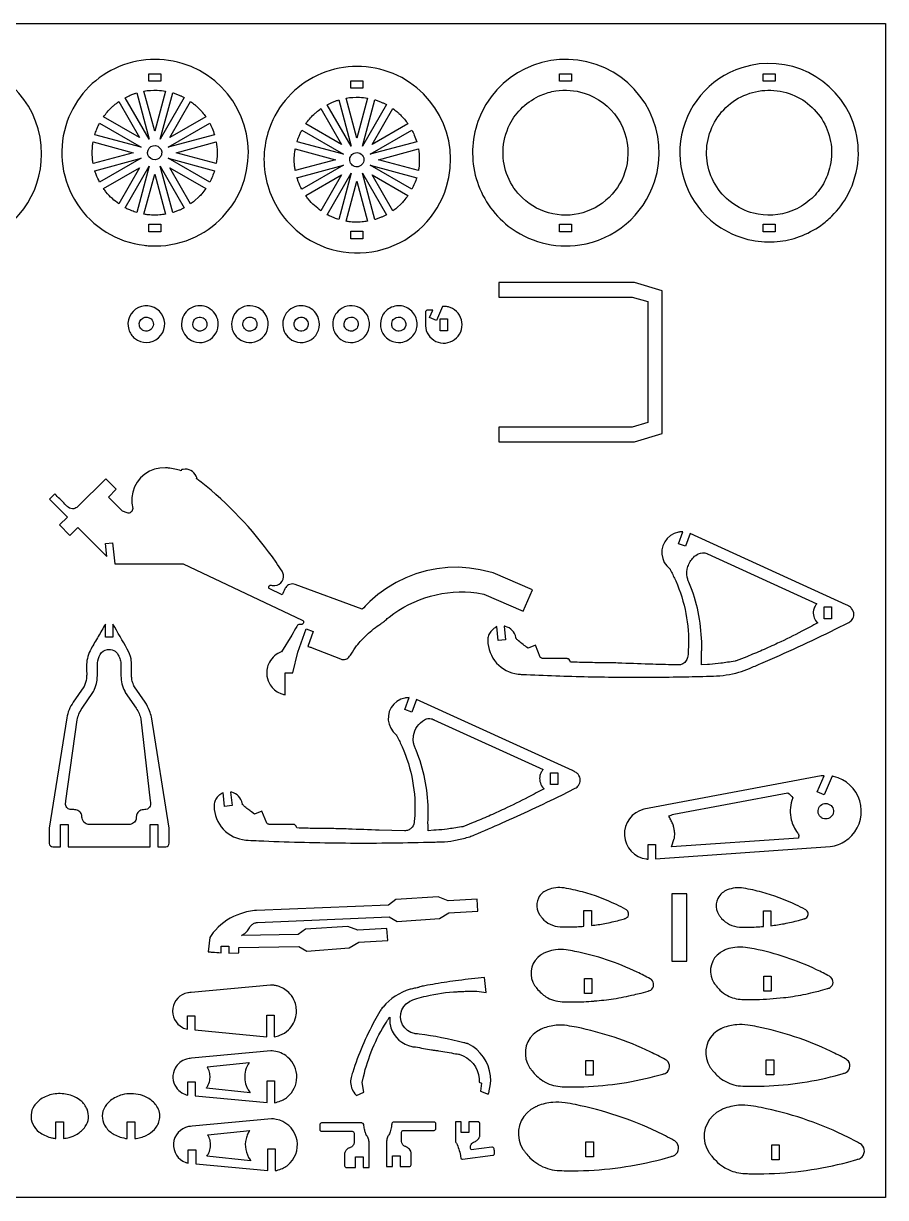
# Model space of a CAD drawing. Extents: x -398 to 473, y -287 to 185.
# Drawn here: x 126.3 to 472.6, y -286.6 to 185 of the extents above; entities that cross this region are included whole.
import ezdxf

# ---------------------------------------------------------------- set-up
doc = ezdxf.new("R2010")
doc.units = 0
doc.header["$MEASUREMENT"] = 0
doc.layers.get('0').update_dxf_attribs({"linetype": 'CONTINUOUS'})
doc.layers.add('SECTIONCUTEDGES', color=18, linetype='CONTINUOUS')

msp = doc.modelspace()

# ---------------------------------------------------------------- linework, layer by layer
msp.add_lwpolyline([(472.58, -286.65), (-397.51, -286.65), (-397.51, 184.99), (472.58, 184.99)], close=True)
at = {"layer": 'SECTIONCUTEDGES'}
for points in [[(65.69, 110.63, 0.325322), (107.61, 96.88, 0.325497), (133.57, 132.53, 0.371858), (101.57, 169.61, 0.371962), (60.22, 143.37, 0.115164), (59.13, 126.35, 0.115322)], [(179.31, 95.62, 0.112364), (195.43, 99.33, 0.210055), (215.02, 122.25, 0.414116), (189.98, 168.97, 0.414311), (143.27, 143.93, 0.221929), (147.81, 112.52, 0.222236), (174.79, 95.87, 0.015157), (176.97, 95.69, 0.014233)], [(321.02, 103.63, 0.206957), (349.76, 96.03, 0.283205), (379.78, 121.4, 0.410681), (356.29, 168.55, 0.410721), (308.86, 145.63, 0.157062), (308.18, 122.69, 0.156826)], [(235.88, 101.93, 0.254136), (270.82, 94.28, 0.254134), (296.26, 119.44, 0.414116), (271.21, 166.16, 0.414311), (224.5, 141.12, 0.14489), (224.39, 119.85, 0.144775)], [(406.39, 102.93, 0.096009), (418.91, 97.91, 0.068853), (429.1, 97.38, 0.067711), (438.09, 99.39, 0.064759), (446.62, 103.88, 0.042288), (451.06, 107.61, 0.076087), (457.56, 116.42, 0.210202), (459.57, 145.19, 0.404304), (414.82, 167.22, 0.290152), (390.26, 137.77, 0.289788)], [(176.75, 138.47), (167.1, 155.18, -0.012176), (169.21, 156.19, -0.019565), (170.56, 156.73, -0.009363), (171.16, 156.93, 0.003121), (171.76, 157.12)], [(178.99, 141.73), (174.68, 157.81, -0.057699), (180.05, 158.14, -0.024823), (183.29, 157.81)], [(181.22, 138.47), (186.22, 157.14, 0.006199), (186.33, 157.11, -0.0186), (186.44, 157.08), (188.77, 156.23, -0.018388), (189.83, 155.73, 0.006129), (190.88, 155.21)], [(326.69, 114.91, -0.211285), (318.94, 133.64, -0.111358), (321.66, 144.51, -0.08886), (326.81, 151.37, -0.085912), (334.24, 156.21, -0.063127), (340.1, 157.89, -0.114379), (351.48, 157.05, -0.173245), (364.95, 146.93, -0.172762), (368.98, 130.52, -0.286521), (352.72, 109.53, -0.286207)], [(442.23, 114.1, -0.083314), (434.96, 109.73, -0.158081), (419.54, 108.77, -0.418063), (401.57, 139.64, -0.417665), (432.68, 157.23, -0.195857), (447.58, 145.58, -0.195502), (450.12, 126.81, -0.076037), (447.13, 119.81, -0.077055)], [(158.46, 147.52, -0.014778), (159.93, 149.4, -0.028539), (161.65, 151.24, -0.018438), (162.72, 152.18, -0.011345), (164.54, 153.61), (172.87, 139.2)], [(185.1, 139.2), (193.42, 153.61, 0.006303), (194.21, 153.05, -0.01891), (194.98, 152.46, -0.017187), (195.9, 151.65, -0.012321), (197.11, 150.44, -0.018926), (198.11, 149.32, -0.012469), (199.52, 147.52)], [(257.99, 135.66), (248.33, 152.37, -0.012176), (250.44, 153.37, -0.019565), (251.79, 153.91, -0.009363), (252.39, 154.11, 0.003121), (252.99, 154.31)], [(260.22, 138.92), (255.91, 154.99, -0.057699), (261.29, 155.33, -0.024823), (264.52, 155)], [(262.45, 135.66), (267.45, 154.32, 0.006199), (267.56, 154.29, -0.0186), (267.68, 154.26), (270, 153.41, -0.018388), (271.06, 152.92, 0.006129), (272.11, 152.39)], [(239.69, 144.71, -0.014778), (241.16, 146.59, -0.028539), (242.88, 148.42, -0.018438), (243.95, 149.37, -0.011345), (245.78, 150.8), (254.1, 136.38)], [(266.33, 136.38), (274.66, 150.8, 0.006303), (275.44, 150.23, -0.01891), (276.21, 149.65, -0.017187), (277.13, 148.84, -0.012321), (278.34, 147.63, -0.018926), (279.34, 146.51, -0.012469), (280.75, 144.71)], [(154.95, 140.31, -0.012918), (155.62, 142.24, -0.018758), (156.17, 143.54, -0.010898), (156.52, 144.26, 0.003632), (156.88, 144.97), (173.6, 135.31)], [(184.37, 135.31), (201.09, 144.97, -0.026072), (202.06, 142.95, -0.02074), (203.02, 140.31)], [(236.18, 137.49, -0.012918), (236.85, 139.43, -0.018758), (237.4, 140.73, -0.010898), (237.75, 141.44, 0.003632), (238.11, 142.15), (254.83, 132.5)], [(265.6, 132.5), (282.32, 142.15, -0.026072), (283.29, 140.14, -0.020703), (284.26, 137.5)], [(154.26, 128.77, 0.006429), (154.11, 129.66, -0.01929), (153.99, 130.54), (153.86, 133.08), (153.99, 135.62, -0.018896), (154.11, 136.5, 0.006298), (154.26, 137.39), (170.34, 133.08)], [(187.64, 133.08), (203.71, 137.39, -0.035509), (204.07, 133.44, -0.037792), (203.86, 129.72, -0.007975), (203.79, 129.24, 0.002658), (203.72, 128.77)], [(180.08, 130.44, -0.781821), (176.79, 134.89, -0.781093), (181.78, 132.51, -0.122906), (181.19, 131.27, -0.122447)], [(235.49, 125.96, 0.006429), (235.34, 126.84, -0.01929), (235.22, 127.73), (235.09, 130.27), (235.22, 132.8, -0.018896), (235.34, 133.69, 0.006298), (235.49, 134.57), (251.57, 130.27)], [(261.29, 127.62, -0.385134), (257.7, 128.92, -0.384041), (258.62, 132.64, -0.445044), (262.73, 131.61, -0.443903)], [(268.87, 130.27), (284.94, 134.58, -0.035509), (285.3, 130.62, -0.037792), (285.09, 126.9, -0.007975), (285.02, 126.43, 0.002658), (284.95, 125.96)], [(156.88, 121.2, -0.020623), (155.44, 124.38, -0.019978), (154.99, 125.62, -0.019766), (154.96, 125.74, 0.006588), (154.93, 125.85), (173.6, 130.85)], [(167.1, 110.97), (176.75, 127.69), (171.76, 109.05, -0.012234), (169.88, 109.7, -0.017991), (168.64, 110.21, -0.010478), (167.87, 110.59, 0.003492)], [(186.22, 109.03), (181.22, 127.69), (190.88, 110.96, 0.006248), (189.83, 110.43, -0.018746), (188.77, 109.94), (186.44, 109.09, -0.018599), (186.33, 109.06, 0.006199)], [(184.37, 130.85), (203.02, 125.86, -0.023422), (202.18, 123.51, -0.022807), (201.1, 121.2)], [(238.11, 118.38, -0.020623), (236.67, 121.57, -0.019978), (236.22, 122.81, -0.019766), (236.19, 122.92, 0.006588), (236.16, 123.04), (254.83, 128.04)], [(265.61, 128.04), (284.25, 123.04, -0.023422), (283.41, 120.7, -0.022807), (282.33, 118.38)], [(158.45, 118.64), (172.87, 126.97), (164.55, 112.55, -0.024397), (161.99, 114.62, -0.042082), (159.43, 117.34, -0.010889), (158.93, 117.99, 0.00363)], [(174.68, 108.35), (178.99, 124.43), (183.29, 108.36, -0.013089), (181.1, 108.09, -0.036535), (177.74, 108.01, -0.015577), (176.38, 108.12, -0.012352)], [(193.43, 112.55), (185.1, 126.97), (199.52, 118.64, -0.014529), (197.89, 116.57, -0.022653), (196.75, 115.32), (194.98, 113.7, -0.018394), (194.21, 113.12, 0.006131)], [(245.78, 109.74, -0.024397), (243.23, 111.81, -0.042082), (240.66, 114.53, -0.010889), (240.17, 115.18, 0.00363), (239.69, 115.83), (254.1, 124.15)], [(248.33, 108.16), (257.99, 124.88), (252.99, 106.23, -0.012234), (251.12, 106.88, -0.017991), (249.87, 107.4, -0.010478), (249.1, 107.77, 0.003492)], [(267.45, 106.22), (262.45, 124.88), (272.11, 108.15, 0.006248), (271.06, 107.62, -0.018746), (270, 107.12), (267.68, 106.27, -0.018599), (267.56, 106.24, 0.006199)], [(274.66, 109.74), (266.33, 124.15), (280.75, 115.83, -0.014529), (279.12, 113.75, -0.022653), (277.98, 112.5), (276.21, 110.89, -0.018394), (275.44, 110.3, 0.006131)], [(255.91, 105.54), (260.22, 121.62), (264.53, 105.54, -0.013089), (262.33, 105.27, -0.036535), (258.97, 105.19, -0.015577), (257.61, 105.3, -0.012352)], [(170.93, 58.51, 0.865068), (181.76, 68.32, 0.86425), (168.58, 62.01, 0.072818), (169.5, 60.09, 0.072347)], [(192.74, 58.29, 0.318391), (201.26, 58.07, 0.317954), (204.3, 66.05, 0.517503), (193.04, 70.34, 0.517001)], [(212.55, 58.51, 0.74091), (224.33, 66.32, 0.740811), (210.19, 66.4, 0.14889), (210.17, 62.1, 0.148825)], [(233.12, 58.51, 0.331799), (241.93, 58.08, 0.331521), (244.86, 66.4, 0.502041), (233.7, 70.34, 0.501728)], [(253.77, 58.08, 0.63423), (265.26, 64.91, 0.633992), (252.68, 69.43, 0.223996), (250.55, 63.5, 0.223818)], [(272.62, 58.29, 0.166963), (277, 56.82, 0.218695), (282.73, 59.51, 0.177291), (284.42, 64.12, 0.171132), (282.73, 68.9, 0.189397), (278.18, 71.5, 0.183559), (272.91, 70.33, 0.164151), (270.1, 66.74, 0.158029), (269.98, 62.01, 0.081931), (270.95, 60.02, 0.075339)], [(294.61, 71.33), (292.15, 65.72), (289.41, 66.92), (290.7, 69.88), (288.53, 69.89, 0.146455), (288.13, 69.68, 0.196282), (287.73, 68.78), (287.74, 63.59, 0.597776), (299.5, 58.02, 0.597766), (297.65, 70.9, 0.052723), (296.28, 71.25, 0.044487)], [(174.78, 61.5, -0.127868), (173.49, 62.34, -0.137935), (172.85, 63.63, -0.320239), (174.25, 66.67, -0.324958), (177.54, 66.31, -0.217691), (178.47, 64.12, -0.220677), (177.43, 62.01, -0.140127), (175.92, 61.38, -0.112138)], [(196.44, 61.46, -0.15519), (194.92, 62.49, -0.312546), (194.72, 65.67, -0.392669), (198.42, 66.73, -0.389755), (199.77, 63.1, -0.204093), (198.26, 61.61, -0.136251), (196.58, 61.43, -0.015884), (196.51, 61.44, -0.015468)], [(215.44, 62.01, -0.389326), (214.95, 65.86, -0.393682), (218.71, 66.64, -0.425563), (219.6, 62.67, -0.30245), (216.67, 61.43, -0.064927), (216.02, 61.64, -0.063676)], [(235.15, 63.23, -0.275396), (235.64, 66.03, -0.267762), (238.39, 66.99, -0.183622), (240.03, 65.98, -0.175376), (240.65, 64.06, -0.249087), (239.34, 61.81, -0.472136)], [(256.93, 61.54, -0.160814), (255.55, 62.63, -0.156528), (255.07, 64.36, -0.261047), (256.47, 66.65, -0.251161), (259.25, 66.7, -0.13635), (260.3, 65.74, -0.240204), (260.52, 63.1, -0.195756), (259.05, 61.6, -0.192418)], [(276.06, 61.54, -0.355945), (274.22, 64.63, -0.188687), (275.23, 66.4, -0.315158), (278.5, 66.62, -0.316961), (279.82, 63.63, -0.219082), (278.42, 61.73, -0.217765)], [(140.77, -16.46), (144.97, -20.66), (148.12, -17.52), (159.75, -29.16), (159.22, -23.93), (162.1, -23.64), (162.97, -32.09), (190.39, -32.09), (238.24, -54.68, -0.168887), (238.71, -55.18, -0.362921), (238.4, -56.27, -0.089504), (238.12, -56.4, -0.079719), (237.78, -56.42, 0.015746), (237.34, -56.41, 0.104795), (236.84, -56.5, 0.167951), (236.08, -57.19, -0.009744), (234.07, -60.72), (229.93, -67.4, -0.104608), (229.8, -67.47, 0.035992), (229.25, -67.68, 0.188726), (224.71, -72.34, 0.136053), (224.08, -77.23, 0.111308), (225.4, -80.71, 0.142971), (229.39, -84.08, 0.032757), (230.09, -84.34, 0.017693), (231.44, -84.69), (231.44, -75.85), (234.44, -75.85), (236.46, -67.61), (239.8, -58.21), (242.62, -59.21), (240.49, -65.23, -0.0051), (241.7, -65.61, -0.011435), (242.23, -65.79), (253.7, -70.31, 0.161502), (255.74, -70.38, 0.169689), (257.32, -69.24, 0.018768), (257.87, -68.39, -0.030198), (260.12, -65.06, -0.042786), (264.24, -60.56, -0.036783), (269.8, -56.15, -0.013895), (270.39, -55.77, 0.025116), (270.97, -55.38, 0.025774), (271.75, -54.73, -0.018155), (273.17, -53.51, -0.204103), (308.37, -43.78), (311.22, -44.25), (327, -51.15), (330.75, -42.58), (314.97, -35.68), (309.71, -34.44), (305.41, -33.77), (301.07, -33.48), (296.71, -33.57), (292.38, -34.03), (288.11, -34.87), (283.93, -36.08), (279.87, -37.64), (275.95, -39.55), (272.22, -41.79), (268.7, -44.35), (265.41, -47.2, 0.013028), (264.79, -47.82, -0.002171), (262.38, -50.33), (235.43, -40.35, 0.161142), (233.28, -40.35, 0.167596), (231.63, -41.61, 0.03262), (231.3, -42.18, -0.002417), (230.14, -44.52), (225.01, -41.95, -0.162704), (224.81, -41.61, -0.252017), (225.02, -40.86, -0.283369), (225.8, -40.66, 0.098494), (227.29, -40.81, 0.501374), (230.47, -35.63, 0.048434), (230.15, -35.02, 0.007698), (227.78, -31.47, 0.069513), (199.62, -0.86, 0.005338), (197.09, 1.18, 0.010401), (195.76, 2.19, -0.035073), (195.88, 2.41, 0.136057), (195.92, 2.54, 0.100505), (195.91, 2.63, 0.016455), (195.69, 3.14, 0.341491), (190.43, 5.87, 0.016455), (189.88, 5.75, 0.112005), (189.81, 5.72, 0.134653), (189.76, 5.64, -0.022312), (189.62, 5.3, 0.028235), (187.07, 6, 0.028606), (184.49, 6.39, 0.006314), (183.69, 6.46, 0.013802), (183.32, 6.47), (181.11, 6.38), (178.95, 5.92), (176.9, 5.1), (175.01, 3.94), (173.35, 2.48), (171.96, 0.75), (170.89, -1.18), (170.15, -3.26), (169.78, -5.45), (169.79, -7.66), (170.17, -9.84, -0.120312), (170, -10.67, -0.115005), (169.45, -11.36, -0.125142), (168.73, -11.68, -0.119875), (167.91, -11.63), (166, -10.88), (160.41, -5.25), (163.58, -2.09), (159.38, 2.12), (148.13, -9.11, -0.145804), (146.52, -9.92, -0.210214), (144.27, -9.36, -0.016381), (144.18, -9.28, -0.008191), (143.99, -9.11, -0.009829), (142.95, -8.1, 0.001638), (138.85, -3.97), (136.73, -6.09), (143.93, -13.3)], [(394.04, -19.89), (392.23, -24.99), (389.4, -23.99), (391.1, -19.21, -0.009124), (389.98, -19.29, 0.035207), (389.38, -19.36), (387.73, -19.87), (386.22, -20.71), (384.92, -21.85), (383.89, -23.23), (383.16, -24.79), (382.77, -26.47), (382.73, -28.2), (383.06, -29.89), (383.72, -31.48), (384.71, -32.9), (385.96, -34.08, -0.066761), (386.11, -34.35, 0.023228), (386.33, -34.87, 0.00512), (387.33, -36.88, -0.014428), (388.29, -38.9, -0.05613), (392.4, -52.1, -0.057387), (393.41, -65.59, -0.014084), (393.16, -69.21, -0.122169), (392.55, -70.97, -0.258679), (389.26, -72.69, -0.000991), (379.1, -72.43, -0.003047), (366.7, -72, 0.006155), (360.02, -71.82, 0.003714), (356.61, -71.79, -0.004918), (353.19, -71.76, -0.002398), (349.63, -71.67, 0.000799), (346.07, -71.57, 0.028598), (345.78, -70.9, 0.161536), (345.16, -70.29, 0.057098), (344.87, -70.19, 0.047308), (344.5, -70.14), (334.94, -70.13, -0.081624), (334.47, -70, -0.074835), (334.03, -69.7, -0.020482), (333.94, -69.62, -0.045194), (333.91, -69.58), (331.91, -64.76), (329.03, -65.96), (328.39, -65.53, -0.015251), (326.53, -64.15, -0.015251), (324.76, -62.67, 0.009145), (324.29, -62.27, -0.096768), (324.19, -62.15, -0.120073), (324.15, -61.97, 0.047499), (324.11, -61.64, 0.141524), (322.62, -58.82, 0.141524), (319.86, -57.23, 0.016567), (319.64, -57.18, -0.005522), (319.41, -57.14), (319.97, -62.59), (316.98, -62.9), (316.41, -57.3, 0.004185), (315.1, -58.19, 0.073254), (313.99, -59.23, 0.086359), (313.07, -60.91, 0.085895), (312.77, -62.82, 0.181323), (316.34, -71.92, 0.182665), (324.96, -76.37, 0.017132), (326.62, -76.51, 0.002988), (340.13, -77.06, 0.006952), (366.14, -77.61, 0.006952), (392.15, -77.44, 0.001959), (403.44, -77.17, 0.061284), (413.67, -75.61, 0.032703), (417.9, -74.12, 0.000916), (422.44, -72.17, 0.00617), (437.48, -65.45, 0.006143), (452.42, -58.34), (457.86, -55.63, 0.107121), (459.17, -54.46, 0.158648), (459.85, -52.35, 0.179758), (458.98, -50.01, 0.084569), (457.86, -49.08, 0.011402), (457.49, -48.88, 0.006019), (456.8, -48.53)], [(398.7, -72.65, 0.001819), (398.7, -70.28, -0.005457), (398.7, -67.91, -0.005557), (398.74, -66.45, 0.010785), (398.76, -64.99, 0.044291), (397.61, -52.86, 0.045327), (394.39, -41.4, 0.011839), (393.36, -38.88, -0.056794), (392.93, -37.48, -0.12358), (393.19, -33.21, -0.12042), (395.47, -29.47, -0.074062), (397.37, -28.06, -0.231079), (400.79, -27.94, -0.017826), (400.93, -28.01, 0.011527), (401.08, -28.09), (444.93, -48.09, 0.033575), (444.27, -49.04, 0.089461), (443.62, -50.72, 0.115413), (443.72, -53.19, 0.115536), (444.91, -55.36, 0.020408), (445.12, -55.58, -0.006802), (445.33, -55.78, -0.003887), (438.96, -59.18, -0.01123), (429.25, -63.98, -0.006478), (423.08, -66.77, -0.006479), (416.84, -69.39), (412.64, -71.05, -0.027258), (412.14, -71.16, -0.004531), (409.09, -71.65, -0.00906), (406.44, -72, -0.005336), (401.93, -72.47, -0.019134), (401.47, -72.49, -0.021054), (401.04, -72.48)], [(141.21, -145.81), (141.21, -136.84), (144.21, -136.84), (144.21, -145.81), (177.21, -145.81), (177.21, -136.84), (180.21, -136.84), (180.21, -145.81), (183.46, -145.8, 0.185813), (184.38, -145.34, 0.172664), (184.8, -144.31), (184.8, -138.3), (177.65, -93.56, 0.048631), (176.96, -91.16, 0.053476), (175.11, -87.66), (170.86, -81.46, -0.042369), (170.47, -80.68, -0.05136), (169.88, -78.66, -0.022282), (169.78, -77.9, -0.018567), (169.73, -76.97, -0.006146), (169.72, -72.89, 0.052443), (169.48, -70.29, 0.080341), (167.99, -66.34, 0.0006), (162.21, -56.28), (162.21, -61.52), (159.21, -61.52), (159.21, -56.28, -0.001265), (156.32, -61.25, 0.003794), (153.45, -66.23, 0.058244), (152.14, -69.35, 0.063092), (151.65, -72.45, 0.016618), (151.67, -76.12, -0.039019), (151.59, -78.1, -0.08946), (150.6, -81.32, -0.007435), (150.55, -81.41, -0.011972), (150.52, -81.46), (146.27, -87.66, 0.048899), (144.58, -90.78, 0.053441), (143.66, -93.88), (136.61, -138.32), (136.62, -144.47, 0.185957), (137.08, -145.39, 0.172664), (138.1, -145.81, 0.016956), (139.19, -145.83, -0.004396)], [(143.65, -129.94, -0.187835), (143.17, -128.4, -0.028282), (143.24, -127.85, 0.010555), (143.33, -127.31), (147.87, -94.75, -0.055767), (148.55, -92.46, -0.048899), (149.84, -90.07), (154.19, -83.73, 0.039283), (154.85, -82.45, 0.054551), (155.74, -79.42, 0.021912), (155.89, -78.32, 0.018988), (155.96, -77.04, 0.00723), (155.96, -72.91, -0.03342), (156.01, -71.88, -0.101204), (157.14, -68.48, -0.223836), (160.01, -66.49, -0.159962), (162.52, -66.87, -0.155534), (164.39, -68.71, -0.055982), (165.14, -70.62, -0.058348), (165.43, -72.57, -0.012826), (165.44, -74.81, 0.009225), (165.43, -77.04, 0.056267), (165.85, -80.33, 0.058965), (166.96, -83.29, 0.007426), (167.1, -83.56, 0.011972), (167.2, -83.72), (171.54, -90.07, -0.04427), (172.7, -92.16, -0.04711), (173.41, -94.3, -0.004249), (173.43, -94.39, -0.011983), (173.43, -94.42), (177.21, -127.31, -0.002653), (177.34, -128.4, -0.124044), (177.22, -129.37, -0.265958), (175.49, -130.76, -0.032026), (174.45, -130.86, 0.095423), (173.43, -131.08, 0.129798), (172.23, -132.03, 0.129739), (171.65, -133.45, 0.026744), (171.6, -134.03, -0.059933), (171.52, -134.61, -0.165101), (170.48, -136.17, -0.156708), (168.63, -136.83), (152.79, -136.83, -0.145829), (151.04, -136.25, -0.209993), (149.82, -134.22, -0.017729), (149.75, -133.47, 0.079747), (149.58, -132.72, 0.142824), (148.55, -131.4, 0.142126), (146.96, -130.84, 0.022063), (146, -130.82, -0.046173), (145.05, -130.76, -0.187835)], [(284.13, -86.52), (282.32, -91.62), (279.49, -90.62), (281.19, -85.84, -0.009124), (280.07, -85.92, 0.035207), (279.47, -85.99), (277.82, -86.5), (276.32, -87.34), (275.02, -88.48), (273.98, -89.86), (273.25, -91.42), (272.86, -93.1), (272.83, -94.83), (273.15, -96.52), (273.82, -98.11), (274.8, -99.53), (276.06, -100.71, -0.066761), (276.2, -100.98, 0.023228), (276.42, -101.5, 0.00512), (277.42, -103.51, -0.014428), (278.38, -105.53, -0.058639), (282.6, -119.32, -0.059897), (283.44, -133.41, -0.014451), (283.21, -136, -0.181237), (282.02, -138.32, -0.094922), (280.85, -139.03, -0.087412), (279.39, -139.31), (269.19, -139.06, -0.003047), (256.79, -138.63, 0.006155), (250.12, -138.45, 0.003714), (246.7, -138.42, -0.004918), (243.29, -138.39, -0.002398), (239.72, -138.3, 0.000799), (236.16, -138.19, 0.028598), (235.87, -137.53, 0.161536), (235.25, -136.92, 0.057098), (234.96, -136.82, 0.047308), (234.59, -136.77), (225.03, -136.76, -0.088454), (224.58, -136.64, -0.074835), (224.12, -136.33, -0.020482), (224.04, -136.25, -0.045194), (224, -136.21), (222, -131.39), (219.13, -132.59), (217.85, -131.71, -0.015251), (216.47, -130.67, -0.012477), (214.85, -129.3, 0.009145), (214.38, -128.89, -0.096768), (214.28, -128.77, -0.120073), (214.24, -128.6, 0.047499), (214.2, -128.27, 0.141524), (212.71, -125.45, 0.141524), (209.95, -123.86, 0.016567), (209.73, -123.81, -0.005522), (209.51, -123.77), (210.06, -129.22), (207.08, -129.53), (206.51, -123.93, 0.004185), (205.19, -124.82, 0.073254), (204.08, -125.86, 0.086359), (203.16, -127.54, 0.085895), (202.86, -129.45, 0.185891), (206.57, -138.66, 0.184789), (215.55, -143.06, 0.011293), (216.59, -143.13, -0.000025), (220.77, -143.31, 0.008699), (253.54, -144.2, 0.008533), (286.97, -143.96, 0.002513), (289.34, -143.89, -0.003747), (291.7, -143.83, 0.001648), (294.16, -143.77, 0.012595), (295.46, -143.71, 0.03009), (300.45, -143.02, 0.028719), (305.56, -141.69, 0.022705), (307.46, -140.99, 0.003791), (318.58, -136.15, 0.004936), (330.57, -130.69, 0.004909), (342.51, -124.97), (347.95, -122.26, 0.107121), (349.26, -121.09, 0.158648), (349.95, -118.98, 0.179758), (349.07, -116.64, 0.084569), (347.95, -115.71, 0.011402), (347.59, -115.51, 0.006019), (346.89, -115.16)], [(288.8, -139.28, 0.001819), (288.79, -136.91, -0.005457), (288.8, -134.54, -0.002886), (288.84, -132.53, 0.011204), (288.84, -130.52, 0.045332), (287.53, -118.54, 0.045335), (284.08, -107, 0.013972), (283.51, -105.69, -0.030249), (283.22, -104.97, -0.04675), (282.94, -103.71, -0.071998), (282.98, -101.07, -0.113056), (284.46, -97.4, -0.112492), (287.41, -94.72, -0.11859), (289.1, -94.23, -0.115868), (290.88, -94.57, -0.017826), (291.03, -94.64, 0.011527), (291.17, -94.72), (335.03, -114.72, 0.03732), (334.29, -115.78, 0.102803), (333.66, -117.64, 0.112003), (333.92, -120.1, 0.112091), (335.2, -122.21, 0.01533), (335.31, -122.31, -0.00511), (335.42, -122.41, -0.003887), (329.05, -125.81, -0.01123), (319.34, -130.61, -0.006478), (313.17, -133.4, -0.006479), (306.93, -136.02), (302.74, -137.68, -0.027258), (302.23, -137.79, -0.004531), (299.18, -138.28, -0.00906), (296.54, -138.63, -0.005336), (292.03, -139.1, -0.019134), (291.56, -139.12, -0.021054), (291.14, -139.11)], [(377.2, -150.71), (377.2, -144.79), (380.2, -144.79), (380.2, -150.53), (450.4, -145.64, 0.064499), (453.67, -144.84, 0.11269), (459, -141.25, 0.26871), (462.24, -127.28, 0.268886), (451.74, -117.52, 0.009244), (451.46, -117.47, -0.003081), (451.18, -117.41), (447.93, -124.84), (445.18, -123.64), (448, -117.19, 0.007419), (447.15, -117.24, 0.015637), (446.75, -117.29), (375.51, -130.69, 0.364198), (367.67, -141.15, 0.365133), (376.61, -150.65, 0.008463), (376.91, -150.68, -0.002821)], [(386.59, -145.81), (387.74, -142.48, 0.033242), (387.83, -141.96, 0.018338), (387.91, -141, 0.037378), (387.88, -140.22, 0.017912), (387.65, -138.6, 0.022888), (387.36, -137.33, 0.034926), (387.08, -136.53, 0.01324), (386.32, -134.91, -0.004413), (385.53, -133.29, 0.006445), (386.52, -132.99, -0.019338), (387.51, -132.71), (433.39, -124.07), (433.93, -124.52, -0.018379), (434.44, -125, -0.018378), (434.91, -125.52), (435.34, -126.07), (434.96, -127.11, 0.139305), (434.71, -134.9, 0.102133), (437.22, -140.15, 0.033661), (437.52, -140.48, -0.097619), (437.65, -140.68, -0.082482), (437.69, -140.87, -0.025939), (437.7, -141.47, -0.02594), (437.68, -141.73, -0.012951), (437.59, -142.24)], [(446.46, -133.72, -0.908595), (450.23, -128.83, -0.9083), (447.46, -134.35, -0.048053), (446.93, -134.08, -0.047891)], [(351.44, -177.66), (351.44, -171.39), (354.44, -171.39), (354.44, -177.36, 0.01908), (359.81, -176.56, 0.017443), (365.61, -175.25), (367.71, -174.67, -0.038389), (368.12, -174.53, 0.080703), (368.51, -174.35, 0.501374), (368.72, -171.22, 0.054447), (368.22, -170.88, 0.011126), (364.46, -168.97, 0.045142), (350.85, -163.91, 0.025718), (343.43, -162.29, 0.068137), (340.08, -162.2, 0.069566), (336.89, -163.01, 0.072806), (334.92, -164.18, 0.110709), (333.14, -166.4), (332.73, -167.47), (332.51, -168.59), (332.48, -169.73), (332.64, -170.86), (332.99, -171.95), (333.53, -172.96, 0.021357), (333.85, -173.41, 0.014133), (334.69, -174.45, 0.103358), (337.87, -176.88, 0.100305), (341.87, -177.89, 0.015529), (345.61, -177.95, 0.017374)], [(423.52, -177.75), (423.52, -171.47), (426.52, -171.47), (426.52, -177.45, 0.01908), (431.89, -176.64, 0.017443), (437.68, -175.33), (439.78, -174.75, -0.038389), (440.19, -174.61, 0.080703), (440.59, -174.44, 0.501374), (440.8, -171.31, 0.054447), (440.3, -170.96, 0.011126), (436.53, -169.06, 0.045142), (422.92, -163.99, 0.025718), (415.51, -162.38, 0.068137), (412.15, -162.29, 0.069566), (408.97, -163.1, 0.072806), (406.99, -164.26, 0.110709), (405.22, -166.49), (404.81, -167.56), (404.58, -168.68), (404.55, -169.82), (404.72, -170.95), (405.07, -172.03), (405.6, -173.04, 0.021357), (405.92, -173.5, 0.014133), (406.76, -174.53, 0.103358), (409.95, -176.97, 0.100305), (413.95, -177.98, 0.015529), (417.68, -178.04, 0.017374)], [(200.52, -187.92, 0.003806), (202.08, -188.06, 0.001632), (205.73, -188.35), (205.73, -185.68), (208.73, -185.68), (208.73, -188.54), (212.85, -188.3), (212.85, -186.24), (236.9, -185.79), (240.13, -187.66), (257.16, -186.38), (260.94, -184.1), (272.6, -183.4), (272.31, -178.6), (260.6, -179.3), (256.64, -177.71), (239.6, -178.78), (236.6, -181), (213.82, -181.37, 0.083049), (215.54, -180.27, 0.08201), (216.83, -178.66, -0.01187), (217.24, -177.97, -0.066267), (217.86, -177.23, -0.078483), (219, -176.46, -0.083534), (220.24, -176.12), (273.17, -173.95), (276.4, -175.82), (293.43, -174.54), (297.22, -172.26), (308.87, -171.56), (308.59, -166.76), (296.87, -167.46), (292.92, -165.86), (275.87, -166.94), (272.87, -169.15), (219.95, -171.32, 0.064783), (213.45, -172.63, 0.125373), (203.41, -179.18, 0.01919), (202.19, -180.61), (201.09, -182.13)], [(336.16, -206, 0.065635), (339.24, -207.4, 0.062601), (342.73, -208.01, 0.012318), (346.38, -208.1, 0.017265), (354.34, -207.8, 0.006228), (355.73, -207.69, 0.002281), (359.49, -207.31, 0.012938), (363.33, -206.8, 0.018394), (371.56, -205.19, 0.00664), (374.38, -204.49), (377.18, -203.71, -0.044724), (377.56, -203.59, 0.087071), (378.25, -203.29, 0.501374), (378.53, -199.12, 0.052991), (377.99, -198.74, 0.012578), (372.84, -196.12, 0.062543), (347.72, -187.75, 0.01309), (344.24, -187.15, 0.069731), (339.98, -187.13, 0.049289), (336.77, -187.9, 0.034019), (335.35, -188.5, 0.017944), (334.38, -189.03, 0.01715), (334.03, -189.26), (332.86, -190.23), (331.87, -191.39), (331.09, -192.7), (330.54, -194.12), (330.25, -195.61), (330.21, -197.13), (330.42, -198.64), (330.89, -200.09), (331.6, -201.44, 0.030734), (332.05, -202.05, -0.007019), (332.53, -202.64, 0.03989), (334.35, -204.61, 0.046849)], [(409.08, -205.52, 0.113994), (414.9, -207.06, 0.012132), (420.61, -207.09, 0.014603), (426.14, -206.83, 0.007186), (431.56, -206.34, 0.012938), (435.4, -205.83, 0.018394), (443.63, -204.22, 0.00664), (446.45, -203.52), (449.24, -202.74, -0.044724), (449.63, -202.61, 0.087071), (450.32, -202.32, 0.501374), (450.6, -198.15, 0.052991), (450.05, -197.77, 0.012578), (444.91, -195.15, 0.062543), (419.78, -186.78, 0.01309), (416.3, -186.18, 0.069731), (412.05, -186.16, 0.049289), (408.84, -186.92, 0.034019), (407.42, -187.53, 0.017944), (406.45, -188.06, 0.01715), (406.1, -188.29), (404.92, -189.26), (403.93, -190.42), (403.16, -191.72), (402.61, -193.15), (402.31, -194.64), (402.27, -196.16), (402.49, -197.67), (402.96, -199.12), (403.67, -200.46, 0.030734), (404.12, -201.08, -0.007019), (404.6, -201.67, 0.03239), (406.08, -203.33, 0.073161)], [(192.16, -219.06), (192.16, -213.67), (195.16, -213.67), (195.16, -219.33), (224.05, -222.08), (224.05, -213.34), (227.05, -213.34), (227.05, -222.08, 0.047423), (229.29, -221.47, 0.099809), (232.7, -219.33, 0.170073), (235.84, -213.22, 0.122256), (235.3, -208.05, 0.096881), (233.35, -204.82, 0.123217), (228.94, -201.86, 0.038722), (227.56, -201.48, 0.035655), (226.02, -201.29, 0.006019), (225.66, -201.28, 0.014702), (225.51, -201.28), (193.66, -204.27, 0.005876), (192.54, -204.36, 0.023567), (192.26, -204.4, 0.319045), (186.27, -210.64, 0.318903), (190.19, -218.35, 0.035261), (191.06, -218.74, 0.02915)], [(260.07, -245.66), (262.99, -244.26), (262.36, -240.47), (262.87, -238.13, -0.083655), (272.09, -216.14, -0.00626), (272.75, -215.13, 0.002087), (273.41, -214.13, 0.006638), (273.4, -215.51, 0.043175), (273.55, -217.08), (273.91, -218.51), (274.46, -219.88), (275.19, -221.17), (276.07, -222.35), (277.11, -223.4), (278.28, -224.3), (279.55, -225.04), (280.92, -225.61), (282.34, -225.99, 0.028044), (283.08, -226.09, -0.017732), (283.81, -226.18, -0.012811), (286.97, -226.75, 0.01328), (290.13, -227.32, 0.012993), (291.58, -227.51, -0.01195), (293.03, -227.69, -0.010726), (296.46, -228.27, 0.00932), (299.88, -228.87, -0.00474), (301.08, -229.06, -0.025801), (301.29, -229.11, -0.314046), (309.37, -238.96, -0.022826), (309.4, -239.64, 0.007607), (309.4, -240.32), (310.26, -240.68), (309.86, -243.86), (312.95, -245.13, -0.00783), (313.19, -244.47, 0.023494), (313.41, -243.8), (313.82, -241.81), (313.99, -239.78), (313.9, -237.75), (313.55, -235.75), (312.96, -233.81), (312.13, -231.95), (311.08, -230.22), (309.81, -228.62), (308.36, -227.2), (306.74, -225.98), (304.98, -224.96, 0.037256), (304.63, -224.84, -0.003315), (303.21, -224.48, 0.034716), (285.19, -221.01, 0.01139), (284, -220.9, -0.034028), (283.37, -220.81), (281.9, -220.34), (280.58, -219.56), (279.45, -218.51), (278.58, -217.25), (278.01, -215.82), (277.77, -214.3), (277.87, -212.76), (278.29, -211.29), (279.04, -209.94), (280.06, -208.79), (281.3, -207.89, -0.025958), (281.64, -207.72, -0.012621), (282.72, -207.28, -0.017599), (284.36, -206.73, -0.012694), (288.09, -205.72, -0.049711), (300.54, -203.96, -0.008291), (301.24, -203.94, 0.013835), (301.94, -203.92, 0.008166), (303.13, -203.82, -0.020152), (305.34, -203.7, -0.024348), (308.43, -203.8, -0.020289), (312.11, -204.26), (311.52, -198.29, 0.009618), (301.06, -199.44, 0.010773), (291.77, -200.84, 0.002048), (287.51, -201.6, 0.021874), (285.48, -202.06, 0.013096), (284.96, -202.22, -0.020745), (284.43, -202.37, -0.016173), (283.43, -202.58, 0.028503), (281.58, -203.01, 0.148721), (270.73, -210.13, 0.008202), (270.12, -210.89, 0.016416), (269.83, -211.29, 0.017481), (269.43, -211.93, 0.006923), (267.35, -215.62, 0.047966), (258.56, -236.28, 0.008193), (257.9, -238.5, 0.054151), (257.69, -239.77, 0.093895), (258.05, -242.52, 0.093895), (259.38, -244.94, 0.028093), (259.72, -245.31, -0.009362)], [(335.9, -240.33, 0.113994), (342.75, -242.13, 0.012132), (349.46, -242.17, 0.059829), (379.86, -237.96), (383.15, -237.05, -0.044724), (383.6, -236.9, 0.087071), (384.42, -236.56, 0.501374), (384.75, -231.65, 0.052991), (384.1, -231.2, 0.012578), (378.05, -228.12, 0.062543), (348.49, -218.28, 0.009794), (344.74, -217.61, 0.06036), (340.34, -217.45, 0.075913), (334.81, -218.77, 0.006314), (334.21, -219.02, 0.013802), (333.94, -219.15), (332.39, -220.05), (331.01, -221.19), (329.85, -222.55), (328.93, -224.09), (328.29, -225.76), (327.94, -227.52), (327.89, -229.31), (328.15, -231.09), (328.7, -232.79), (329.53, -234.37, 0.027175), (329.9, -234.88, -0.003463), (330.63, -235.8, 0.032859), (332.41, -237.79, 0.053889), (334.89, -239.74, 0.018728)], [(408.37, -240.09, 0.113994), (415.22, -241.89, 0.012132), (421.93, -241.93, 0.059829), (452.33, -237.72), (455.62, -236.81, -0.044724), (456.07, -236.66, 0.087071), (456.89, -236.32, 0.501374), (457.22, -231.41, 0.052991), (456.57, -230.96, 0.012578), (450.52, -227.88, 0.062543), (420.96, -218.04, 0.009794), (417.21, -217.37, 0.06036), (412.81, -217.21, 0.075913), (407.28, -218.53, 0.006314), (406.68, -218.78, 0.013802), (406.41, -218.91), (404.86, -219.81), (403.48, -220.95), (402.32, -222.31), (401.4, -223.85), (400.76, -225.52), (400.41, -227.28), (400.36, -229.07), (400.62, -230.85), (401.17, -232.55), (402, -234.13, 0.027175), (402.37, -234.64, -0.003463), (403.1, -235.56, 0.032859), (404.88, -237.55, 0.053889), (407.36, -239.5, 0.018728)], [(192.29, -245.52), (192.29, -240.13), (195.29, -240.13), (195.29, -245.79), (224.18, -248.54), (224.18, -239.8), (227.18, -239.8), (227.18, -248.55, 0.05147), (229.57, -247.87, 0.107286), (233.17, -245.45, 0.219098), (236.05, -237.19, 0.219068), (231.64, -229.63, 0.070527), (229.03, -228.3, 0.070554), (226.15, -227.75, 0.006019), (225.79, -227.74, 0.014702), (225.64, -227.74), (193.79, -230.73, 0.006012), (192.79, -230.81, 0.049653), (191.71, -231.02, 0.199317), (187.2, -234.72, 0.276745), (187.58, -242.35, 0.112527), (189.93, -244.58, 0.077117)], [(199.77, -242.68, 0.036811), (200.53, -241.39, 0.086534), (201.21, -239.03, 0.075433), (201.13, -236.79, 0.075591), (200.38, -234.68, 0.014453), (200.23, -234.43, -0.004817), (200.09, -234.18), (216.97, -232.35, 0.075939), (215.54, -235.54, 0.1558), (215.77, -241.67, 0.037072), (216.37, -243, 0.029434), (217.34, -244.56)], [(142.35, -262.95, 0.027943), (144.6, -262.52, 0.074409), (147.89, -261.15, 0.105275), (151.09, -258.17, 0.255238), (151.85, -251.2, 0.127924), (149.28, -247.78, 0.103344), (144.57, -245.41, 0.09748), (138.95, -245.04, 0.100786), (133.8, -246.8, 0.113409), (130.54, -249.88, 0.265194), (130.03, -257.17, 0.119117), (132.63, -260.35, 0.097373), (137.13, -262.54, 0.01993), (137.85, -262.71, 0.009773), (139.35, -262.95), (139.35, -256.18), (142.35, -256.18)], [(168, -262.98), (168, -256.21), (171, -256.21), (171, -262.98, 0.027668), (173.32, -262.54, 0.055217), (175.61, -261.69, 0.085085), (178.91, -259.26, 0.151535), (180.97, -255.18, 0.187353), (179.9, -250.08, 0.110616), (176.67, -246.91, 0.074635), (173.23, -245.43, 0.126646), (165.96, -245.39, 0.102686), (161.2, -247.7, 0.126984), (158.55, -251.1, 0.265876), (159.36, -258.37, 0.110812), (162.78, -261.37, 0.05007), (165.16, -262.37, 0.044392)], [(334.01, -273.83, 0.113994), (341.61, -275.83, 0.012132), (349.07, -275.88, 0.059829), (382.84, -271.21), (386.5, -270.19, -0.044724), (387.01, -270.03, 0.087071), (387.91, -269.65, 0.501374), (388.28, -264.19, 0.052991), (387.56, -263.69, 0.012578), (380.84, -260.26, 0.062543), (347.99, -249.33, 0.009794), (343.83, -248.59, 0.06036), (338.93, -248.41, 0.075913), (332.79, -249.88, 0.006314), (332.13, -250.16, 0.013802), (331.83, -250.3), (330.1, -251.3), (328.57, -252.57), (327.28, -254.08), (326.26, -255.79), (325.54, -257.65), (325.15, -259.6), (325.1, -261.59), (325.39, -263.56), (326, -265.46), (326.93, -267.22, 0.027175), (327.34, -267.78, -0.003463), (328.14, -268.8, 0.02583), (329.75, -270.65, 0.060935), (332.88, -273.18, 0.018728)], [(409.79, -275.59, 0.046849), (412.77, -276.56, 0.043821), (416.09, -277.01, 0.00767), (418.26, -277.08, 0.008632), (423.69, -277.08, 0.059829), (457.46, -272.4), (461.12, -271.39, -0.044724), (461.62, -271.22, 0.087071), (462.53, -270.84, 0.501374), (462.89, -265.38, 0.052991), (462.18, -264.89, 0.012578), (455.45, -261.46, 0.062543), (422.61, -250.53, 0.009794), (418.45, -249.78, 0.06036), (413.55, -249.6, 0.075913), (407.41, -251.08, 0.006314), (406.74, -251.36, 0.013802), (406.44, -251.5), (404.72, -252.49), (403.19, -253.77), (401.89, -255.28), (400.87, -256.99), (400.16, -258.85), (399.77, -260.8), (399.72, -262.79), (400, -264.76), (400.62, -266.65), (401.55, -268.41, 0.027175), (401.95, -268.98, -0.003463), (402.76, -269.99, 0.02583), (404.37, -271.84, 0.060935), (407.5, -274.38, 0.037469)], [(192.51, -272.83), (192.51, -267.44), (195.51, -267.44), (195.51, -273.1), (224.39, -275.86), (224.4, -267.11), (227.4, -267.11), (227.39, -275.86, 0.05147), (229.79, -275.18, 0.107286), (233.39, -272.77, 0.274564), (235.83, -262.36, 0.274971), (227.86, -255.25, 0.024029), (226.71, -255.08, 0.032605), (225.86, -255.06), (194.01, -258.04, 0.005876), (192.88, -258.14, 0.023567), (192.6, -258.18, 0.338335), (186.55, -264.93, 0.338371), (191.49, -272.55, 0.017682), (191.89, -272.67, 0.01173)], [(259.72, -274.61), (259.72, -270.34), (262.72, -270.34), (262.72, -274.61), (265.11, -274.61, -0.001774), (265.13, -269.67, 0.005323), (265.11, -264.73, 0.074659), (264.85, -263.15, 0.078228), (264.16, -261.79, 0.030172), (264.07, -261.68, -0.06218), (263.99, -261.56, -0.043803), (263.86, -261.26, -0.015581), (263.46, -259.93, -0.013564), (263.27, -259.13, -0.012396), (263.11, -258.24, -0.000611), (262.96, -257.31, 0.317491), (262.4, -256.73, 0.023467), (262.35, -256.72, 0.011768), (262.26, -256.71), (246.07, -256.71, 0.185889), (245.55, -256.94, 0.185889), (245.32, -257.46, 0.012559), (245.3, -258.37, 0.012559), (245.32, -259.29, 0.385084), (246.07, -260.04), (258.37, -260.04, -0.385084), (259.12, -260.78), (259.12, -264.47, -0.140934), (258.64, -265.74, -0.142668), (257.57, -266.56, -0.012498), (257.2, -266.69, 0.057452), (256.84, -266.86, 0.082815), (255.96, -267.61, 0.082815), (255.38, -268.62, 0.013896), (255.28, -268.89, 0.038477), (255.26, -268.99), (255.26, -273.86, 0.185889), (255.49, -274.38, 0.185889), (256.01, -274.61, 0.015071), (256.75, -274.62, -0.002512)], [(272.16, -274.23), (274.55, -274.23), (274.55, -269.96), (277.55, -269.96), (277.55, -274.23, -0.002512), (280.52, -274.24, 0.015071), (281.26, -274.23, 0.185889), (281.78, -274, 0.185889), (282.01, -273.48), (282.01, -268.61, 0.071586), (281.85, -268.09, 0.063601), (281.31, -267.23, 0.143034), (279.77, -266.2, -0.055411), (279.34, -266.01, -0.121828), (278.51, -265.2, -0.120265), (278.15, -264.09), (278.15, -260.4, -0.385084), (278.9, -259.66), (291.2, -259.66, 0.385084), (291.95, -258.91, 0.012559), (291.97, -257.99, 0.012559), (291.95, -257.08, 0.185889), (291.72, -256.56, 0.185889), (291.2, -256.33), (275.01, -256.33, 0.149897), (274.54, -256.5, 0.169825), (274.3, -256.87, 0.040846), (274.23, -257.23, -0.028197), (274.01, -258.71, -0.029318), (273.47, -260.7, -0.075684), (273.11, -261.41, 0.078228), (272.42, -262.77, 0.074659), (272.16, -264.35, 0.005323), (272.14, -269.29, -0.001774)], [(306.07, -267.48, -0.27052), (306.12, -265.3, -0.179679), (307.51, -264.22, 0.119755), (308.68, -263.51, 0.106739), (309.51, -262.23, 0.013896), (309.61, -261.95, 0.038477), (309.63, -261.85), (309.63, -256.98, 0.185889), (309.4, -256.47, 0.185889), (308.89, -256.24, 0.015071), (308.14, -256.22, -0.002512), (305.17, -256.24), (305.17, -260.5), (302.17, -260.5), (302.17, -256.24), (299.78, -256.24), (299.78, -264.08, 0.081137), (299.85, -264.24, -0.024824), (300.2, -264.84, -0.040706), (301.18, -267.18, -0.039526), (301.78, -269.73, -0.000611), (301.93, -270.66, 0.317491), (302.49, -271.25, 0.023467), (302.57, -271.26, 0.0277), (302.63, -271.26), (314.9, -269.69, 0.185889), (315.38, -269.4, 0.185889), (315.54, -268.85, 0.012559), (315.45, -267.94, 0.012559), (315.31, -267.04, 0.185889), (315.02, -266.55, 0.186046), (314.48, -266.39)], [(200.3, -261.49), (217.19, -259.66, 0.027636), (216.34, -261.22, 0.051025), (215.7, -263.03, 0.106989), (215.58, -267.4, 0.104563), (217.3, -271.53, 0.011182), (217.43, -271.7, -0.003727), (217.55, -271.87), (199.99, -269.99, 0.036811), (200.74, -268.7, 0.086534), (201.43, -266.35, 0.075433), (201.34, -264.1, 0.075591), (200.6, -261.99, 0.014453), (200.45, -261.74, -0.004817)]]:
    msp.add_lwpolyline(points, format="xyb", close=True, dxfattribs=at)
for points in [[(176.62, 161.82), (176.62, 164.82), (181.4, 164.82), (181.4, 161.82)], [(257.85, 159), (257.85, 162), (262.63, 162), (262.63, 159)], [(341.64, 161.82), (341.64, 164.82), (346.42, 164.82), (346.42, 161.82)], [(423.44, 164.82), (428.22, 164.82), (428.22, 161.82), (423.44, 161.82)], [(176.62, 101.35), (176.62, 104.35), (181.4, 104.35), (181.4, 101.35)], [(341.64, 101.35), (341.64, 104.35), (346.42, 104.35), (346.42, 101.35)], [(423.44, 101.35), (423.44, 104.35), (428.22, 104.35), (428.22, 101.35)], [(257.85, 98.53), (257.85, 101.53), (262.63, 101.53), (262.63, 98.53)], [(317.27, 16.96), (371.73, 16.96), (382.86, 20.34), (382.86, 77.55), (371.73, 80.93), (317.27, 80.93), (317.27, 75.11), (370.86, 75.11), (377.05, 73.26), (377.05, 24.63), (370.86, 22.78), (317.27, 22.78)], [(293.62, 61.58), (293.62, 66.36), (296.62, 66.36), (296.62, 61.58)], [(450.91, -49.35), (450.91, -54.13), (447.91, -54.13), (447.91, -49.35)], [(341, -115.98), (341, -120.76), (338, -120.76), (338, -115.98)], [(392.74, -191.64), (392.74, -164.64), (386.76, -164.64), (386.76, -191.64)], [(423.68, -203.73), (423.68, -197.75), (426.68, -197.75), (426.68, -203.73)], [(351.62, -204.7), (351.62, -198.72), (354.62, -198.72), (354.62, -204.7)], [(352.2, -237.55), (352.2, -231.57), (355.2, -231.57), (355.2, -237.55)], [(424.67, -237.31), (424.67, -231.33), (427.67, -231.33), (427.67, -237.31)], [(355.23, -264.3), (355.23, -270.28), (352.23, -270.28), (352.23, -264.3)], [(426.85, -271.47), (426.85, -265.5), (429.85, -265.5), (429.85, -271.47)]]:
    msp.add_lwpolyline(points, close=True, dxfattribs=at)

doc.saveas('drawing.dxf')
